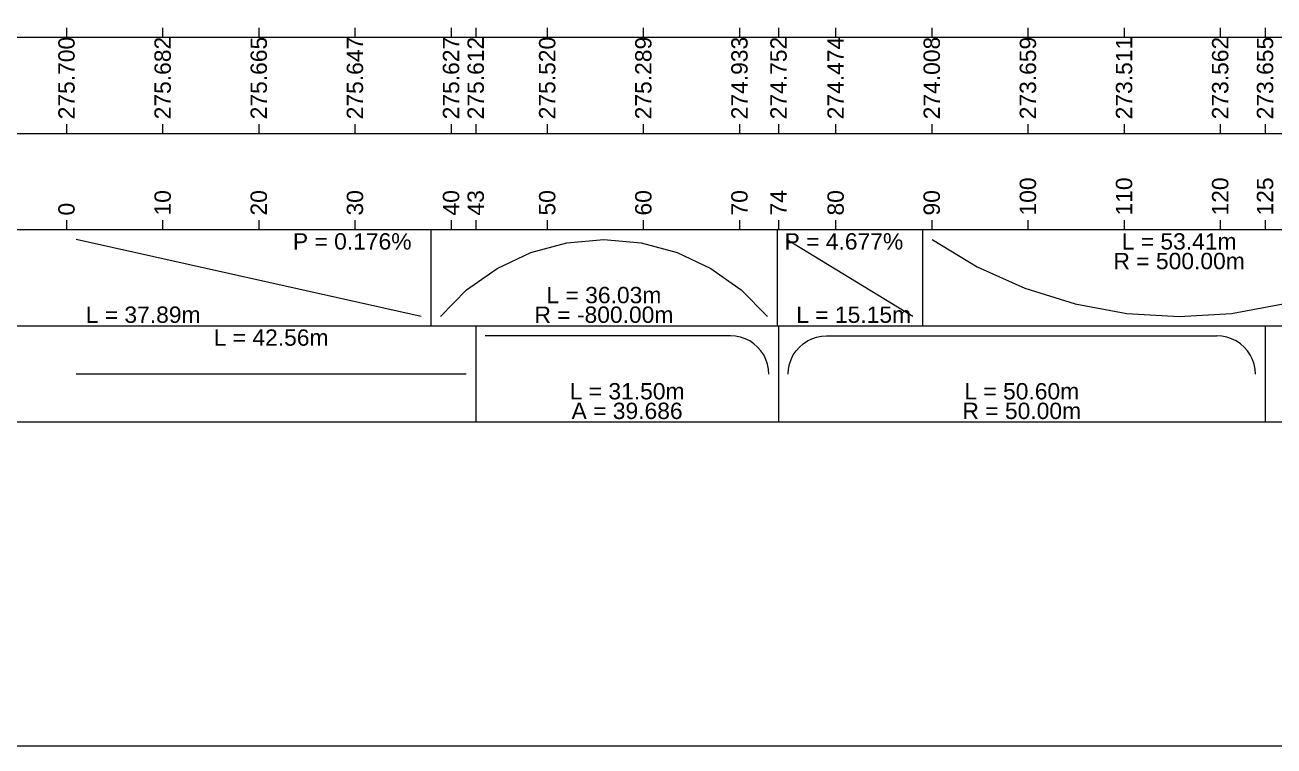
# Model space of a CAD drawing. Extents: x -67 to 3544, y -3197 to 656.
# Drawn here: x 3222.1 to 3352, y 18.5 to 93.5 of the extents above; entities that cross this region are included whole.
import ezdxf
from ezdxf.enums import TextEntityAlignment as Align

# ---------------------------------------------------------------- set-up
doc = ezdxf.new("R2010")
doc.units = 0
doc.layers.get('0').update_dxf_attribs({"lineweight": 0})
doc.layers.add("Route - Bretelle d'entrée - PL - Cotation", color=7, linetype='Continuous', lineweight=0)
doc.styles.add('CoteTitre', font='arial.ttf', dxfattribs={"height": 0.0017})
doc.styles.add('CoteTitreA', font='arial.ttf', dxfattribs={"height": 0.0017})
doc.styles.add('CoteVertA', font='arial.ttf', dxfattribs={"height": 0.0017})

msp = doc.modelspace()

# ---------------------------------------------------------------- linework, layer by layer
msp.add_lwpolyline([(3143.90654, 295.54866), (3543.90654, 295.54866), (3543.90654, 18.54866), (3143.90654, 18.54866)], close=True)
at = {"layer": "Route - Bretelle d'entrée - PL - Cotation", "color": 114, "linetype": 'Continuous'}
for p, q in [((3226.42845, 93.20613), (3226.42845, 92.20613)), ((3236.42845, 93.20613), (3236.42845, 92.20613)), ((3246.42845, 93.20613), (3246.42845, 92.20613)), ((3256.42845, 93.20613), (3256.42845, 92.20613)), ((3266.42845, 93.20613), (3266.42845, 92.20613)), ((3268.99167, 93.20613), (3268.99167, 92.20613)), ((3276.42845, 93.20613), (3276.42845, 92.20613)), ((3286.42845, 93.20613), (3286.42845, 92.20613)), ((3296.42845, 93.20613), (3296.42845, 92.20613)), ((3300.49167, 93.20613), (3300.49167, 92.20613)), ((3306.42845, 93.20613), (3306.42845, 92.20613)), ((3316.42845, 93.20613), (3316.42845, 92.20613)), ((3326.42845, 93.20613), (3326.42845, 92.20613)), ((3336.42845, 93.20613), (3336.42845, 92.20613)), ((3346.42845, 93.20613), (3346.42845, 92.20613)), ((3351.09464, 93.20613), (3351.09464, 92.20613))]:
    msp.add_line(p, q, dxfattribs=at)
at = {"layer": "Route - Bretelle d'entrée - PL - Cotation", "color": 7, "linetype": 'Continuous'}
for p, q in [((3493.88837, 92.20613), (3174.50649, 92.20613)), ((3493.88837, 82.20613), (3174.50649, 82.20613)), ((3226.42845, 73.20613), (3226.42845, 72.20613)), ((3236.42845, 73.20613), (3236.42845, 72.20613)), ((3246.42845, 73.20613), (3246.42845, 72.20613)), ((3256.42845, 73.20613), (3256.42845, 72.20613)), ((3266.42845, 73.20613), (3266.42845, 72.20613)), ((3268.99167, 73.20613), (3268.99167, 72.20613)), ((3276.42845, 73.20613), (3276.42845, 72.20613)), ((3286.42845, 73.20613), (3286.42845, 72.20613)), ((3296.42845, 73.20613), (3296.42845, 72.20613)), ((3300.49167, 73.20613), (3300.49167, 72.20613)), ((3306.42845, 73.20613), (3306.42845, 72.20613)), ((3316.42845, 73.20613), (3316.42845, 72.20613)), ((3326.42845, 73.20613), (3326.42845, 72.20613)), ((3336.42845, 73.20613), (3336.42845, 72.20613)), ((3346.42845, 73.20613), (3346.42845, 72.20613)), ((3351.09464, 73.20613), (3351.09464, 72.20613)), ((3493.88837, 72.20613), (3174.50649, 72.20613)), ((3264.32243, 72.20613), (3264.32243, 62.20613)), ((3300.3345, 72.20613), (3300.3345, 62.20613)), ((3315.46678, 72.20613), (3315.46678, 62.20613)), ((3263.32243, 63.20613), (3227.42845, 71.20613)), ((3274.7223, 69.85437), (3278.46579, 70.86556)), ((3278.46579, 70.86556), (3282.32846, 71.20613)), ((3282.32846, 71.20613), (3286.19114, 70.86556)), ((3286.19114, 70.86556), (3289.93463, 69.85437)), ((3314.46678, 63.20613), (3301.3345, 71.20613)), ((3316.46678, 71.20613), (3321.1416, 68.3827)), ((3271.2135, 68.20375), (3274.7223, 69.85437)), ((3289.93463, 69.85437), (3293.44343, 68.20376)), ((3268.04764, 65.96464), (3271.2135, 68.20375)), ((3293.44343, 68.20376), (3296.60928, 65.96465)), ((3321.1416, 68.3827), (3326.12246, 66.14289)), ((3265.32243, 63.20613), (3268.04764, 65.96464)), ((3296.60928, 65.96465), (3299.3345, 63.20613)), ((3326.12246, 66.14289), (3331.33684, 64.51932)), ((3331.33684, 64.51932), (3336.70881, 63.53563)), ((3347.6115, 63.53563), (3352.98347, 64.51932)), ((3336.70881, 63.53563), (3342.16015, 63.20613)), ((3342.16015, 63.20613), (3347.6115, 63.53563)), ((3493.88837, 62.20613), (3174.50649, 62.20613)), ((3268.99167, 62.20613), (3268.99167, 52.20613)), ((3295.49167, 61.20613), (3269.99167, 61.20613)), ((3296.01378, 61.17191), (3295.49167, 61.20613)), ((3296.52695, 61.06983), (3296.01378, 61.17191)), ((3297.0224, 60.90165), (3296.52695, 61.06983)), ((3300.49167, 62.20613), (3300.49167, 52.20613)), ((3303.96094, 60.90165), (3304.45639, 61.06983)), ((3304.45639, 61.06983), (3304.96957, 61.17191)), ((3304.96957, 61.17191), (3305.49167, 61.20613)), ((3305.49167, 61.20613), (3346.09464, 61.20613)), ((3346.61675, 61.17191), (3346.09464, 61.20613)), ((3347.12992, 61.06983), (3346.61675, 61.17191)), ((3347.62538, 60.90165), (3347.12992, 61.06983)), ((3351.09464, 62.20613), (3351.09464, 52.20613)), ((3297.49167, 60.67023), (3297.0224, 60.90165)), ((3297.92672, 60.37954), (3297.49167, 60.67023)), ((3298.3201, 60.03456), (3297.92672, 60.37954)), ((3298.66508, 59.64118), (3298.3201, 60.03456)), ((3302.31826, 59.64118), (3302.66324, 60.03456)), ((3302.66324, 60.03456), (3303.05663, 60.37954)), ((3303.05663, 60.37954), (3303.49167, 60.67023)), ((3303.49167, 60.67023), (3303.96094, 60.90165)), ((3348.09464, 60.67023), (3347.62538, 60.90165)), ((3348.52969, 60.37954), (3348.09464, 60.67023)), ((3348.92307, 60.03456), (3348.52969, 60.37954)), ((3349.26806, 59.64118), (3348.92307, 60.03456)), ((3298.95577, 59.20613), (3298.66508, 59.64118)), ((3299.18719, 58.73686), (3298.95577, 59.20613)), ((3299.35537, 58.24141), (3299.18719, 58.73686)), ((3301.62797, 58.24141), (3301.79615, 58.73686)), ((3301.79615, 58.73686), (3302.02757, 59.20613)), ((3302.02757, 59.20613), (3302.31826, 59.64118)), ((3349.55875, 59.20613), (3349.26806, 59.64118)), ((3349.79016, 58.73686), (3349.55875, 59.20613)), ((3349.95835, 58.24141), (3349.79016, 58.73686)), ((3267.99167, 57.20613), (3227.42845, 57.20613)), ((3299.45745, 57.72823), (3299.35537, 58.24141)), ((3299.49167, 57.20613), (3299.45745, 57.72823)), ((3301.49167, 57.20613), (3301.52589, 57.72823)), ((3301.52589, 57.72823), (3301.62797, 58.24141)), ((3350.06042, 57.72823), (3349.95835, 58.24141)), ((3350.09464, 57.20613), (3350.06042, 57.72823)), ((3493.88837, 52.20613), (3174.50649, 52.20613))]:
    msp.add_line(p, q, dxfattribs=at)
at = {"layer": "Route - Bretelle d'entrée - PL - Cotation", "linetype": 'Continuous'}
for p, q in [((3226.42845, 83.20613), (3226.42845, 82.20613)), ((3236.42845, 83.20613), (3236.42845, 82.20613)), ((3246.42845, 83.20613), (3246.42845, 82.20613)), ((3256.42845, 83.20613), (3256.42845, 82.20613)), ((3266.42845, 83.20613), (3266.42845, 82.20613)), ((3268.99167, 83.20613), (3268.99167, 82.20613)), ((3276.42845, 83.20613), (3276.42845, 82.20613)), ((3286.42845, 83.20613), (3286.42845, 82.20613)), ((3296.42845, 83.20613), (3296.42845, 82.20613)), ((3300.49167, 83.20613), (3300.49167, 82.20613)), ((3306.42845, 83.20613), (3306.42845, 82.20613)), ((3316.42845, 83.20613), (3316.42845, 82.20613)), ((3326.42845, 83.20613), (3326.42845, 82.20613)), ((3336.42845, 83.20613), (3336.42845, 82.20613)), ((3346.42845, 83.20613), (3346.42845, 82.20613)), ((3351.09464, 83.20613), (3351.09464, 82.20613))]:
    msp.add_line(p, q, dxfattribs=at)

# ---------------------------------------------------------------- texts
at = {"layer": "Route - Bretelle d'entrée - PL - Cotation", "style": 'CoteVertA'}
for s, p in [('275.700', (3226.42845, 83.70613)), ('275.682', (3236.42845, 83.70613)), ('275.665', (3246.42845, 83.70613)), ('275.647', (3256.42845, 83.70613)), ('275.627', (3266.42845, 83.70613)), ('275.612', (3268.99167, 83.70613)), ('275.520', (3276.42845, 83.70613)), ('275.289', (3286.42845, 83.70613)), ('274.933', (3296.42845, 83.70613)), ('274.752', (3300.49167, 83.70613)), ('274.474', (3306.42845, 83.70613)), ('274.008', (3316.42845, 83.70613)), ('273.659', (3326.42845, 83.70613)), ('273.511', (3336.42845, 83.70613)), ('273.562', (3346.42845, 83.70613)), ('273.655', (3351.09464, 83.70613))]:
    msp.add_text(s, height=1.7, rotation=90, dxfattribs=at).set_placement(p, align=Align.MIDDLE_LEFT)
at = {"layer": "Route - Bretelle d'entrée - PL - Cotation", "color": 7, "style": 'CoteVertA'}
for s, p in [('100', (3326.42845, 73.70613)), ('110', (3336.42845, 73.70613)), ('120', (3346.42845, 73.70613)), ('125', (3351.09464, 73.70613)), ('10', (3236.42845, 73.70613)), ('20', (3246.42845, 73.70613)), ('30', (3256.42845, 73.70613)), ('40', (3266.42845, 73.70613)), ('43', (3268.99167, 73.70613)), ('50', (3276.42845, 73.70613)), ('60', (3286.42845, 73.70613)), ('70', (3296.42845, 73.70613)), ('74', (3300.49167, 73.70613)), ('80', (3306.42845, 73.70613)), ('90', (3316.42845, 73.70613)), ('0', (3226.42845, 73.70613))]:
    msp.add_text(s, height=1.7, rotation=90, dxfattribs=at).set_placement(p, align=Align.MIDDLE_LEFT)
at = {"layer": "Route - Bretelle d'entrée - PL - Cotation", "color": 7, "style": 'CoteTitre'}
for s, p in [('P = 0.176%', (3262.32243, 71.86613)), ('P = 4.677%', (3313.46678, 71.86613))]:
    msp.add_text(s, height=1.7, dxfattribs=at).set_placement(p, align=Align.TOP_RIGHT)
at = {"layer": "Route - Bretelle d'entrée - PL - Cotation", "color": 7}
for s, style, p in [('L = 53.41m', 'CoteTitre', (3342.16015, 71.86613)), ('R = 500.00m', 'CoteTitre', (3342.16015, 69.82613)), ('L = 42.56m', 'CoteTitreA', (3247.71006, 61.86613))]:
    msp.add_text(s, height=1.7, dxfattribs=dict(at, style=style)).set_placement(p, align=Align.TOP_CENTER)
for s, style, p in [('L = 36.03m', 'CoteTitre', (3282.32846, 64.58613)), ('R = -800.00m', 'CoteTitre', (3282.32846, 62.54613)), ('L = 31.50m', 'CoteTitreA', (3284.74167, 54.58613)), ('L = 50.60m', 'CoteTitreA', (3325.79316, 54.58613)), ('A = 39.686', 'CoteTitreA', (3284.74167, 52.54613)), ('R = 50.00m', 'CoteTitreA', (3325.79316, 52.54613))]:
    msp.add_text(s, height=1.7, dxfattribs=dict(at, style=style)).set_placement(p, align=Align.CENTER)
at = {"layer": "Route - Bretelle d'entrée - PL - Cotation", "color": 7, "style": 'CoteTitre'}
for s, p in [('L = 37.89m', (3228.42845, 62.54613)), ('L = 15.15m', (3302.3345, 62.54613))]:
    msp.add_text(s, height=1.7, dxfattribs=at).set_placement(p)

doc.saveas('drawing.dxf')
